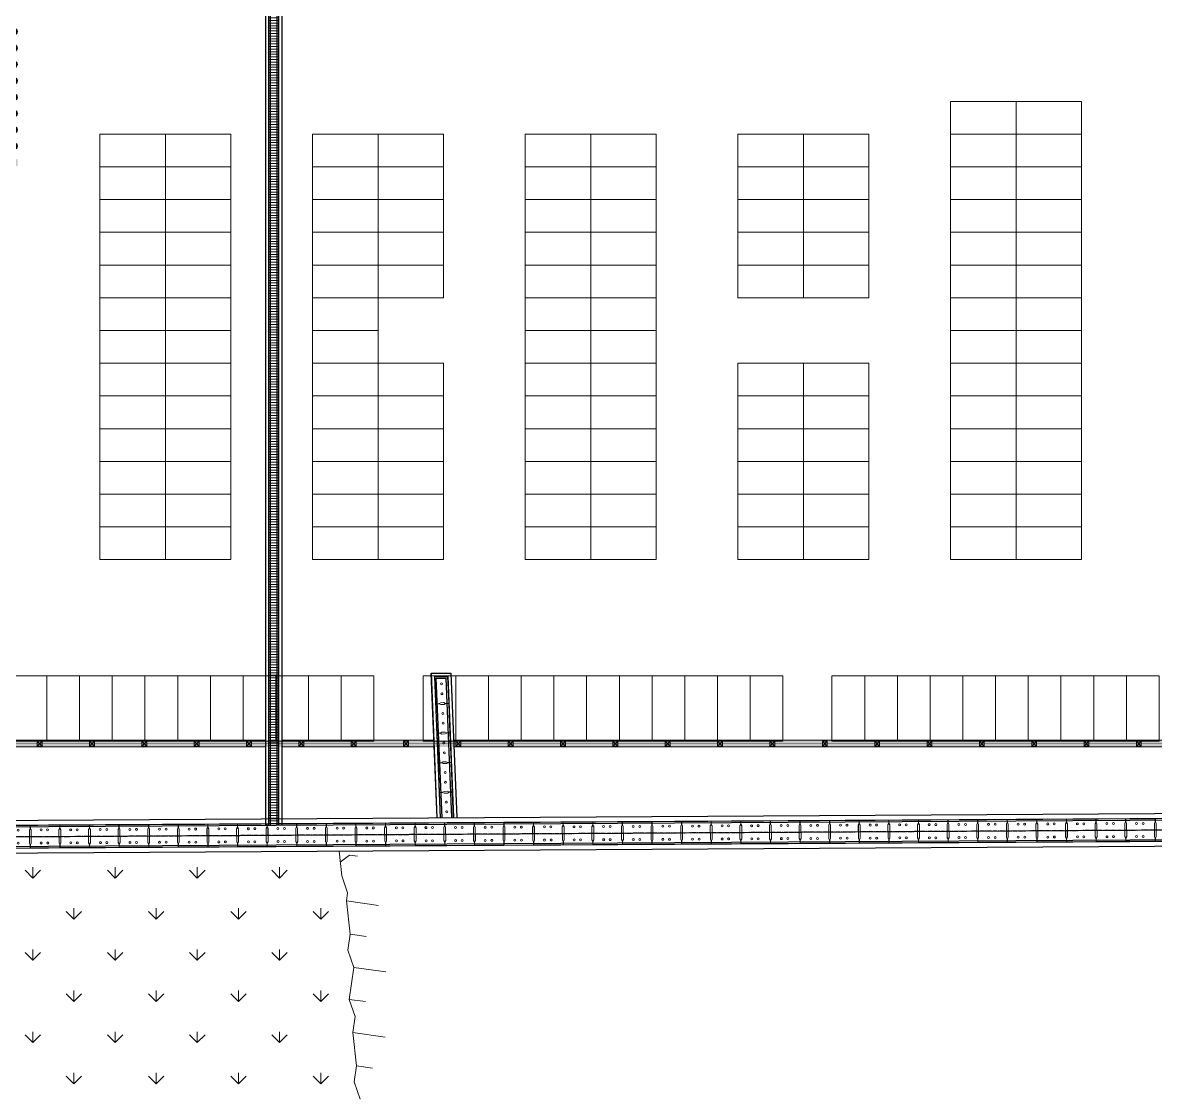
# Model space of a CAD drawing. Header units: millimetres. Extents: x -286774 to 170591, y -126585 to 81607.
# Drawn here: x -30069 to 4554, y -28526 to 4274 of the extents above; entities that cross this region are included whole.
import ezdxf

# ---------------------------------------------------------------- set-up
doc = ezdxf.new("R2010")
doc.units = ezdxf.units.MM
doc.header["$LTSCALE"] = 100
doc.header["$MEASUREMENT"] = 0
doc.linetypes.add('CENTERX2', pattern=[4, 2.5, -0.5, 0.5, -0.5])
doc.linetypes.add('DASHED', pattern=[19.05, 12.7, -6.35])
for name, color, linetype, lineweight in [('1.Fence Wall', 2, 'Continuous', 15), ('4', 4, 'DASHED', 13), ('ARC_HATCH', 8, 'Continuous', 9), ('BOLLARD', 221, 'Continuous', 5), ('Fence', 1, 'Continuous', 9), ('TAN CANG-profile- REVISE1$0$8', 17, 'Continuous', 0), ('trench cover', 74, 'Continuous', 0), ('UPVC D90', 6, 'Continuous', 30), ('X-FENCE_Suoi Tien Substation_Fence at yards_Elevation$0$$1$XBASE SUOI TIEN$0$A-Hatch', 8, 'Continuous', 5)]:
    doc.layers.add(name, color=color, linetype=linetype, lineweight=lineweight)
doc.layers.add('ARC-PAKING-AR', color=9, linetype='Continuous', lineweight=0, true_color=0x808080)
for name, color, linetype in [('detail', 7, 'Continuous'), ('L1-DRAINAGE-LONG_DITCH', 6, 'Continuous'), ('L1-DRAINAGE-TRANS_PIPE', 230, 'CENTERX2')]:
    doc.layers.add(name, color=color, linetype=linetype)

# ---------------------------------------------------------------- blocks, each defined once
blk = doc.blocks.new('c1')
at = {"layer": 'trench cover'}
blk.add_lwpolyline([(875, 345), (875, 250), (850, 200), (850, -200), (875, -250), (875, -345), (-25, -345), (-25, -250), (0, -200), (0, 200), (-25, 250), (-25, 345)], close=True, dxfattribs=at)
for centre in [(304, 200), (504, 200), (304, -200), (504, -200)]:
    blk.add_circle(centre, 30, dxfattribs=at)
blk = doc.blocks.new('*U24')
at = {"layer": 'trench cover', "xscale": 0.001, "yscale": 0.001, "zscale": 0.001}
blk.add_blockref('c1', (-0.425, 0), dxfattribs=at)
blk = doc.blocks.new('*U25')
at = {"layer": 'trench cover'}
for p in [(0, 0), (0.905, 0), (1.81, 0), (2.715, 0), (3.62, 0), (4.525, 0), (5.43, 0), (6.335, 0), (7.24, 0), (8.145, 0), (9.05, 0), (9.955, 0), (10.86, 0), (11.765, 0), (12.67, 0), (13.575, 0), (14.48, 0), (15.385, 0), (16.29, 0), (17.195, 0), (18.1, 0), (19.005, 0), (19.91, 0), (20.815, 0), (21.72, 0), (22.625, 0), (23.53, 0), (24.435, 0), (25.34, 0), (26.245, 0), (27.15, 0), (28.055, 0), (28.96, 0), (29.865, 0), (30.77, 0), (31.675, 0), (32.58, 0), (33.485, 0), (34.39, 0), (35.295, 0), (36.2, 0), (37.105, 0), (38.01, 0), (38.915, 0), (39.82, 0), (40.725, 0), (41.63, 0), (42.535, 0), (43.44, 0), (44.345, 0)]:
    blk.add_blockref('*U24', p, dxfattribs=at)
blk = doc.blocks.new('*U20')
at = {"layer": 'trench cover', "xscale": 0.001, "yscale": 0.001, "zscale": 0.001}
blk.add_blockref('c1', (-0.425, 0), dxfattribs=at)
blk = doc.blocks.new('*U21')
at = {"layer": 'trench cover'}
for p in [(0, 0), (0.905, 0), (1.81, 0), (2.715, 0), (3.62, 0), (4.525, 0), (5.43, 0), (6.335, 0), (7.24, 0), (8.145, 0), (9.05, 0), (9.955, 0), (10.86, 0), (11.765, 0), (12.67, 0), (13.575, 0), (14.48, 0), (15.385, 0), (16.29, 0), (17.195, 0), (18.1, 0), (19.005, 0), (19.91, 0), (20.815, 0), (21.72, 0), (22.625, 0), (23.53, 0), (24.435, 0), (25.34, 0), (26.245, 0), (27.15, 0), (28.055, 0), (28.96, 0), (29.865, 0), (30.77, 0), (31.675, 0), (32.58, 0), (33.485, 0), (34.39, 0), (35.295, 0), (36.2, 0), (37.105, 0), (38.01, 0), (38.915, 0), (39.82, 0), (40.725, 0), (41.63, 0), (42.535, 0), (43.44, 0), (44.345, 0)]:
    blk.add_blockref('*U20', p, dxfattribs=at)
blk = doc.blocks.new('ttc')
at = {"layer": '4', "ltscale": 0.8, "elevation": 0.152, "flags": 128}
blk.add_lwpolyline([(55.773, -27.725), (56.069, -27.682)], dxfattribs=at)
at = {"layer": 'L1-DRAINAGE-LONG_DITCH', "ltscale": 0.8, "flags": 128}
for points in [[(26.637, -31.908), (116.179, -19.053)], [(26.658, -32.056), (116.2, -19.202)], [(26.758, -32.749), (116.302, -19.894)], [(26.779, -32.897), (116.323, -20.043)], [(55.624, -27.746), (54.847, -23.395), (55.441, -23.314), (56.218, -27.661)], [(55.723, -27.732), (54.963, -23.48), (55.359, -23.426), (56.119, -27.675)]]:
    blk.add_lwpolyline(points, dxfattribs=at)
at = {"layer": 'L1-DRAINAGE-LONG_DITCH', "ltscale": 0.3, "flags": 128}
for points in [[(26.665, -32.106), (116.206, -19.252)], [(26.751, -32.699), (116.294, -19.845)]]:
    blk.add_lwpolyline(points, dxfattribs=at)
at = {"layer": 'L1-DRAINAGE-LONG_DITCH', "ltscale": 0.3}
blk.add_lwpolyline([(55.016, -23.523), (55.314, -23.483)], dxfattribs=at)
at = {"layer": 'L1-DRAINAGE-LONG_DITCH', "ltscale": 0.3, "elevation": 0.152}
for points in [[(55.773, -27.725), (55.016, -23.523)], [(56.069, -27.682), (55.314, -23.483)]]:
    blk.add_lwpolyline(points, dxfattribs=at)
at = {"layer": 'L1-DRAINAGE-TRANS_PIPE', "ltscale": 0.5, "flags": 128}
blk.add_lwpolyline([(-8.612, -33.956), (9.335, -34.896), (26.707, -32.404), (116.247, -19.549), (128.65, -17.986), (145.609, -15.848), (152.42, -12.934)], dxfattribs=at)
at = {"layer": 'trench cover', "extrusion": (-0.011071, 0.058623, 0.998219), "elevation": -1.932}
for points in [[(-50.045, 33.24), (-49.656, 33.233), (-49.648, 34.051), (-49.743, 34.052), (-49.793, 34.027), (-49.893, 34.028), (-49.943, 34.054), (-50.038, 34.055)], [(-49.639, 34.956), (-49.734, 34.957), (-49.784, 34.932), (-49.884, 34.933), (-49.934, 34.959), (-50.029, 34.96), (-50.038, 34.06), (-49.943, 34.059), (-49.892, 34.083), (-49.792, 34.082), (-49.743, 34.057), (-49.648, 34.056)], [(-49.63, 35.861), (-49.725, 35.862), (-49.775, 35.837), (-49.875, 35.838), (-49.925, 35.864), (-50.02, 35.865), (-50.029, 34.965), (-49.934, 34.964), (-49.883, 34.988), (-49.783, 34.987), (-49.734, 34.962), (-49.639, 34.961)], [(-49.621, 36.766), (-49.716, 36.767), (-49.766, 36.742), (-49.866, 36.743), (-49.916, 36.769), (-50.011, 36.77), (-50.02, 35.87), (-49.925, 35.869), (-49.875, 35.893), (-49.775, 35.892), (-49.725, 35.867), (-49.63, 35.866)]]:
    blk.add_lwpolyline(points, close=True, dxfattribs=at)
blk.add_lwpolyline([(-50.003, 37.56), (-50.011, 36.775), (-49.916, 36.774), (-49.866, 36.798), (-49.766, 36.797), (-49.716, 36.772), (-49.621, 36.771), (-49.613, 37.543)], dxfattribs=at)
at = {"layer": 'trench cover', "extrusion": (-0.011071, 0.058623, 0.998219)}
for centre in [(-49.849, 33.453, -1.932), (-49.846, 33.753, -1.932), (-49.84, 34.358, -1.932), (-49.837, 34.658, -1.932), (-49.831, 35.263, -1.932), (-49.828, 35.563, -1.932), (-49.822, 36.168, -1.932), (-49.819, 36.468, -1.932), (-49.813, 37.073, -1.932), (-49.81, 37.373, -1.932)]:
    blk.add_circle(centre, 0.03, dxfattribs=at)
at = {"layer": 'trench cover'}
for name, p, rotation in [('*U21', (55.476, -28.273), 8.16925713940273), ('*U25', (10.685, -34.703), 8.169236110980963)]:
    blk.add_blockref(name, p, dxfattribs=dict(at, rotation=rotation))
blk = doc.blocks.new('packing-ar')
at = {"layer": 'ARC-PAKING-AR'}
for points in [[(69.045, 16.95), (69.045, 15.95), (67.045, 15.95), (67.045, 16.95)], [(69.045, 16.95), (69.045, 15.95), (71.045, 15.95), (71.045, 16.95)], [(43.045, 15.95), (43.045, 14.95), (41.045, 14.95), (41.045, 15.95)], [(43.045, 15.95), (43.045, 14.95), (45.045, 14.95), (45.045, 15.95)], [(49.545, 15.95), (49.545, 14.95), (47.545, 14.95), (47.545, 15.95)], [(49.545, 15.95), (49.545, 14.95), (51.545, 14.95), (51.545, 15.95)], [(56.045, 15.95), (56.045, 14.95), (54.045, 14.95), (54.045, 15.95)], [(56.045, 15.95), (56.045, 14.95), (58.045, 14.95), (58.045, 15.95)], [(62.545, 15.95), (62.545, 14.95), (60.545, 14.95), (60.545, 15.95)], [(62.545, 15.95), (62.545, 14.95), (64.545, 14.95), (64.545, 15.95)], [(69.045, 15.95), (69.045, 14.95), (67.045, 14.95), (67.045, 15.95)], [(69.045, 15.95), (69.045, 14.95), (71.045, 14.95), (71.045, 15.95)], [(43.045, 14.95), (43.045, 13.95), (41.045, 13.95), (41.045, 14.95)], [(43.045, 14.95), (43.045, 13.95), (45.045, 13.95), (45.045, 14.95)], [(49.545, 14.95), (49.545, 13.95), (47.545, 13.95), (47.545, 14.95)], [(49.545, 14.95), (49.545, 13.95), (51.545, 13.95), (51.545, 14.95)], [(56.045, 14.95), (56.045, 13.95), (54.045, 13.95), (54.045, 14.95)], [(56.045, 14.95), (56.045, 13.95), (58.045, 13.95), (58.045, 14.95)], [(62.545, 14.95), (62.545, 13.95), (60.545, 13.95), (60.545, 14.95)], [(62.545, 14.95), (62.545, 13.95), (64.545, 13.95), (64.545, 14.95)], [(69.045, 14.95), (69.045, 13.95), (67.045, 13.95), (67.045, 14.95)], [(69.045, 14.95), (69.045, 13.95), (71.045, 13.95), (71.045, 14.95)], [(43.045, 13.95), (43.045, 12.95), (41.045, 12.95), (41.045, 13.95)], [(43.045, 13.95), (43.045, 12.95), (45.045, 12.95), (45.045, 13.95)], [(49.545, 13.95), (49.545, 12.95), (47.545, 12.95), (47.545, 13.95)], [(49.545, 13.95), (49.545, 12.95), (51.545, 12.95), (51.545, 13.95)], [(56.045, 13.95), (56.045, 12.95), (54.045, 12.95), (54.045, 13.95)], [(56.045, 13.95), (56.045, 12.95), (58.045, 12.95), (58.045, 13.95)], [(62.545, 13.95), (62.545, 12.95), (60.545, 12.95), (60.545, 13.95)], [(62.545, 13.95), (62.545, 12.95), (64.545, 12.95), (64.545, 13.95)], [(69.045, 13.95), (69.045, 12.95), (67.045, 12.95), (67.045, 13.95)], [(69.045, 13.95), (69.045, 12.95), (71.045, 12.95), (71.045, 13.95)], [(43.045, 12.95), (43.045, 11.95), (41.045, 11.95), (41.045, 12.95)], [(43.045, 12.95), (43.045, 11.95), (45.045, 11.95), (45.045, 12.95)], [(49.545, 12.95), (49.545, 11.95), (47.545, 11.95), (47.545, 12.95)], [(49.545, 12.95), (49.545, 11.95), (51.545, 11.95), (51.545, 12.95)], [(56.045, 12.95), (56.045, 11.95), (54.045, 11.95), (54.045, 12.95)], [(56.045, 12.95), (56.045, 11.95), (58.045, 11.95), (58.045, 12.95)], [(62.545, 12.95), (62.545, 11.95), (60.545, 11.95), (60.545, 12.95)], [(62.545, 12.95), (62.545, 11.95), (64.545, 11.95), (64.545, 12.95)], [(69.045, 12.95), (69.045, 11.95), (67.045, 11.95), (67.045, 12.95)], [(69.045, 12.95), (69.045, 11.95), (71.045, 11.95), (71.045, 12.95)], [(43.045, 11.95), (43.045, 10.95), (41.045, 10.95), (41.045, 11.95)], [(43.045, 11.95), (43.045, 10.95), (45.045, 10.95), (45.045, 11.95)], [(49.545, 11.95), (49.545, 10.95), (47.545, 10.95), (47.545, 11.95)], [(49.545, 11.95), (49.545, 10.95), (51.545, 10.95), (51.545, 11.95)], [(56.045, 11.95), (56.045, 10.95), (54.045, 10.95), (54.045, 11.95)], [(56.045, 11.95), (56.045, 10.95), (58.045, 10.95), (58.045, 11.95)], [(62.545, 11.95), (62.545, 10.95), (60.545, 10.95), (60.545, 11.95)], [(62.545, 11.95), (62.545, 10.95), (64.545, 10.95), (64.545, 11.95)], [(69.045, 11.95), (69.045, 10.95), (67.045, 10.95), (67.045, 11.95)], [(69.045, 11.95), (69.045, 10.95), (71.045, 10.95), (71.045, 11.95)], [(43.045, 10.95), (43.045, 9.95), (41.045, 9.95), (41.045, 10.95)], [(43.045, 10.95), (43.045, 9.95), (45.045, 9.95), (45.045, 10.95)], [(49.545, 10.95), (49.545, 9.95), (47.545, 9.95), (47.545, 10.95)], [(56.045, 10.95), (56.045, 9.95), (54.045, 9.95), (54.045, 10.95)], [(56.045, 10.95), (56.045, 9.95), (58.045, 9.95), (58.045, 10.95)], [(69.045, 10.95), (69.045, 9.95), (67.045, 9.95), (67.045, 10.95)], [(69.045, 10.95), (69.045, 9.95), (71.045, 9.95), (71.045, 10.95)], [(43.045, 9.95), (43.045, 8.95), (41.045, 8.95), (41.045, 9.95)], [(43.045, 9.95), (43.045, 8.95), (45.045, 8.95), (45.045, 9.95)], [(49.545, 9.95), (49.545, 8.95), (47.545, 8.95), (47.545, 9.95)], [(56.045, 9.95), (56.045, 8.95), (54.045, 8.95), (54.045, 9.95)], [(56.045, 9.95), (56.045, 8.95), (58.045, 8.95), (58.045, 9.95)], [(69.045, 9.95), (69.045, 8.95), (67.045, 8.95), (67.045, 9.95)], [(69.045, 9.95), (69.045, 8.95), (71.045, 8.95), (71.045, 9.95)], [(43.045, 8.95), (43.045, 7.95), (41.045, 7.95), (41.045, 8.95)], [(43.045, 8.95), (43.045, 7.95), (45.045, 7.95), (45.045, 8.95)], [(49.545, 8.95), (49.545, 7.95), (47.545, 7.95), (47.545, 8.95)], [(49.545, 8.95), (49.545, 7.95), (51.545, 7.95), (51.545, 8.95)], [(56.045, 8.95), (56.045, 7.95), (54.045, 7.95), (54.045, 8.95)], [(56.045, 8.95), (56.045, 7.95), (58.045, 7.95), (58.045, 8.95)], [(62.545, 8.95), (62.545, 7.95), (60.545, 7.95), (60.545, 8.95)], [(62.545, 8.95), (62.545, 7.95), (64.545, 7.95), (64.545, 8.95)], [(69.045, 8.95), (69.045, 7.95), (67.045, 7.95), (67.045, 8.95)], [(69.045, 8.95), (69.045, 7.95), (71.045, 7.95), (71.045, 8.95)], [(43.045, 7.95), (43.045, 6.95), (41.045, 6.95), (41.045, 7.95)], [(43.045, 7.95), (43.045, 6.95), (45.045, 6.95), (45.045, 7.95)], [(49.545, 7.95), (49.545, 6.95), (47.545, 6.95), (47.545, 7.95)], [(49.545, 7.95), (49.545, 6.95), (51.545, 6.95), (51.545, 7.95)], [(56.045, 7.95), (56.045, 6.95), (54.045, 6.95), (54.045, 7.95)], [(56.045, 7.95), (56.045, 6.95), (58.045, 6.95), (58.045, 7.95)], [(62.545, 7.95), (62.545, 6.95), (60.545, 6.95), (60.545, 7.95)], [(62.545, 7.95), (62.545, 6.95), (64.545, 6.95), (64.545, 7.95)], [(69.045, 7.95), (69.045, 6.95), (67.045, 6.95), (67.045, 7.95)], [(69.045, 7.95), (69.045, 6.95), (71.045, 6.95), (71.045, 7.95)], [(43.045, 6.95), (43.045, 5.95), (41.045, 5.95), (41.045, 6.95)], [(43.045, 6.95), (43.045, 5.95), (45.045, 5.95), (45.045, 6.95)], [(49.545, 6.95), (49.545, 5.95), (47.545, 5.95), (47.545, 6.95)], [(49.545, 6.95), (49.545, 5.95), (51.545, 5.95), (51.545, 6.95)], [(56.045, 6.95), (56.045, 5.95), (54.045, 5.95), (54.045, 6.95)], [(56.045, 6.95), (56.045, 5.95), (58.045, 5.95), (58.045, 6.95)], [(62.545, 6.95), (62.545, 5.95), (60.545, 5.95), (60.545, 6.95)], [(62.545, 6.95), (62.545, 5.95), (64.545, 5.95), (64.545, 6.95)], [(69.045, 6.95), (69.045, 5.95), (67.045, 5.95), (67.045, 6.95)], [(69.045, 6.95), (69.045, 5.95), (71.045, 5.95), (71.045, 6.95)], [(43.045, 5.95), (43.045, 4.95), (41.045, 4.95), (41.045, 5.95)], [(43.045, 5.95), (43.045, 4.95), (45.045, 4.95), (45.045, 5.95)], [(49.545, 5.95), (49.545, 4.95), (47.545, 4.95), (47.545, 5.95)], [(49.545, 5.95), (49.545, 4.95), (51.545, 4.95), (51.545, 5.95)], [(56.045, 5.95), (56.045, 4.95), (54.045, 4.95), (54.045, 5.95)], [(56.045, 5.95), (56.045, 4.95), (58.045, 4.95), (58.045, 5.95)], [(62.545, 5.95), (62.545, 4.95), (60.545, 4.95), (60.545, 5.95)], [(62.545, 5.95), (62.545, 4.95), (64.545, 4.95), (64.545, 5.95)], [(69.045, 5.95), (69.045, 4.95), (67.045, 4.95), (67.045, 5.95)], [(69.045, 5.95), (69.045, 4.95), (71.045, 4.95), (71.045, 5.95)], [(43.045, 4.95), (43.045, 3.95), (41.045, 3.95), (41.045, 4.95)], [(43.045, 4.95), (43.045, 3.95), (45.045, 3.95), (45.045, 4.95)], [(49.545, 4.95), (49.545, 3.95), (47.545, 3.95), (47.545, 4.95)], [(49.545, 4.95), (49.545, 3.95), (51.545, 3.95), (51.545, 4.95)], [(56.045, 4.95), (56.045, 3.95), (54.045, 3.95), (54.045, 4.95)], [(56.045, 4.95), (56.045, 3.95), (58.045, 3.95), (58.045, 4.95)], [(62.545, 4.95), (62.545, 3.95), (60.545, 3.95), (60.545, 4.95)], [(62.545, 4.95), (62.545, 3.95), (64.545, 3.95), (64.545, 4.95)], [(69.045, 4.95), (69.045, 3.95), (67.045, 3.95), (67.045, 4.95)], [(69.045, 4.95), (69.045, 3.95), (71.045, 3.95), (71.045, 4.95)], [(43.045, 3.95), (43.045, 2.95), (41.045, 2.95), (41.045, 3.95)], [(43.045, 3.95), (43.045, 2.95), (45.045, 2.95), (45.045, 3.95)], [(49.545, 3.95), (49.545, 2.95), (47.545, 2.95), (47.545, 3.95)], [(49.545, 3.95), (49.545, 2.95), (51.545, 2.95), (51.545, 3.95)], [(56.045, 3.95), (56.045, 2.95), (54.045, 2.95), (54.045, 3.95)], [(56.045, 3.95), (56.045, 2.95), (58.045, 2.95), (58.045, 3.95)], [(62.545, 3.95), (62.545, 2.95), (60.545, 2.95), (60.545, 3.95)], [(62.545, 3.95), (62.545, 2.95), (64.545, 2.95), (64.545, 3.95)], [(69.045, 3.95), (69.045, 2.95), (67.045, 2.95), (67.045, 3.95)], [(69.045, 3.95), (69.045, 2.95), (71.045, 2.95), (71.045, 3.95)], [(38.42, -2.6), (39.42, -2.6), (39.42, -0.6), (38.42, -0.6)], [(39.42, -2.6), (40.42, -2.6), (40.42, -0.6), (39.42, -0.6)], [(40.42, -2.6), (41.42, -2.6), (41.42, -0.6), (40.42, -0.6)], [(41.42, -2.6), (42.42, -2.6), (42.42, -0.6), (41.42, -0.6)], [(42.42, -2.6), (43.42, -2.6), (43.42, -0.6), (42.42, -0.6)], [(43.42, -2.6), (44.42, -2.6), (44.42, -0.6), (43.42, -0.6)], [(44.42, -2.6), (45.42, -2.6), (45.42, -0.6), (44.42, -0.6)], [(45.42, -2.6), (46.42, -2.6), (46.42, -0.6), (45.42, -0.6)], [(46.42, -2.6), (47.42, -2.6), (47.42, -0.6), (46.42, -0.6)], [(47.42, -2.6), (48.42, -2.6), (48.42, -0.6), (47.42, -0.6)], [(48.42, -2.6), (49.42, -2.6), (49.42, -0.6), (48.42, -0.6)], [(50.92, -2.6), (51.92, -2.6), (51.92, -0.6), (50.92, -0.6)], [(51.92, -2.6), (52.92, -2.6), (52.92, -0.6), (51.92, -0.6)], [(52.92, -2.6), (53.92, -2.6), (53.92, -0.6), (52.92, -0.6)], [(53.92, -2.6), (54.92, -2.6), (54.92, -0.6), (53.92, -0.6)], [(54.92, -2.6), (55.92, -2.6), (55.92, -0.6), (54.92, -0.6)], [(55.92, -2.6), (56.92, -2.6), (56.92, -0.6), (55.92, -0.6)], [(56.92, -2.6), (57.92, -2.6), (57.92, -0.6), (56.92, -0.6)], [(57.92, -2.6), (58.92, -2.6), (58.92, -0.6), (57.92, -0.6)], [(58.92, -2.6), (59.92, -2.6), (59.92, -0.6), (58.92, -0.6)], [(59.92, -2.6), (60.92, -2.6), (60.92, -0.6), (59.92, -0.6)], [(60.92, -2.6), (61.92, -2.6), (61.92, -0.6), (60.92, -0.6)], [(63.42, -2.6), (64.42, -2.6), (64.42, -0.6), (63.42, -0.6)], [(64.42, -2.6), (65.42, -2.6), (65.42, -0.6), (64.42, -0.6)], [(65.42, -2.6), (66.42, -2.6), (66.42, -0.6), (65.42, -0.6)], [(66.42, -2.6), (67.42, -2.6), (67.42, -0.6), (66.42, -0.6)], [(67.42, -2.6), (68.42, -2.6), (68.42, -0.6), (67.42, -0.6)], [(68.42, -2.6), (69.42, -2.6), (69.42, -0.6), (68.42, -0.6)], [(69.42, -2.6), (70.42, -2.6), (70.42, -0.6), (69.42, -0.6)], [(70.42, -2.6), (71.42, -2.6), (71.42, -0.6), (70.42, -0.6)], [(71.42, -2.6), (72.42, -2.6), (72.42, -0.6), (71.42, -0.6)], [(72.42, -2.6), (73.42, -2.6), (73.42, -0.6), (72.42, -0.6)]]:
    blk.add_lwpolyline(points, close=True, dxfattribs=at)
blk = doc.blocks.new('bollard H')
at = {"layer": 'BOLLARD'}
h = blk.add_hatch(color=256, dxfattribs=at)
h.dxf.hatch_style = 1
h.set_gradient(color1=(128, 128, 128), tint=1, name='SPHERICAL')
edge = h.paths.add_edge_path()
edge.add_arc((0, 0), 0.1, -7.8306, 352.1694)
blk.add_circle((0, 0), 0.1, dxfattribs=at)
blk = doc.blocks.new('*U90')
at = {"layer": 'BOLLARD', "xscale": 1000, "yscale": 1000, "zscale": 1000, "rotation": 7.830578339736208}
blk.add_blockref('bollard H', (0, 0), dxfattribs=at)
blk = doc.blocks.new('*U91')
at = {"layer": 'BOLLARD'}
for p in [(-477, 3467), (-409, 2972), (-341, 2477), (-272, 1981), (-204, 1486), (-136, 991), (-68, 495), (0, 0)]:
    blk.add_blockref('*U90', p, dxfattribs=at)
blk = doc.blocks.new('TRU D60')
at = {"layer": 'Fence'}
for p, q in [((-99532, -940350), (-99382, -940200)), ((-99532, -940200), (-99382, -940350))]:
    blk.add_line(p, q, dxfattribs=at)
blk.add_lwpolyline([(-99532, -940350), (-99382, -940350), (-99382, -940200), (-99532, -940200)], close=True, dxfattribs=at)
blk = doc.blocks.new('*U76')
at = {"layer": 'UPVC D90'}
blk.add_blockref('TRU D60', (99457, 940275), dxfattribs=at)
blk = doc.blocks.new('*U77')
at = {"layer": 'detail'}
for p in [(0, 0), (1600, 0), (3200, 0), (4800, 0), (6400, 0), (8000, 0), (9600, 0), (11200, 0), (12800, 0), (14400, 0), (16000, 0), (17600, 0), (19200, 0), (20800, 0), (22400, 0), (24000, 0), (25600, 0), (27200, 0), (28800, 0), (30400, 0), (32000, 0), (33600, 0), (35200, 0), (36800, 0), (38400, 0), (40000, 0), (41600, 0), (43200, 0), (44800, 0), (46400, 0), (48000, 0), (49600, 0), (51200, 0), (52800, 0), (54400, 0)]:
    blk.add_blockref('*U76', p, dxfattribs=at)

msp = doc.modelspace()

# ---------------------------------------------------------------- hatches: boundary and pattern name
at = {"layer": 'ARC_HATCH'}
h = msp.add_hatch(dxfattribs=at)
h.set_pattern_fill('ANSI31', color=256, scale=25, angle=127.1694)
h.set_pattern_definition([(180, (-60664.37, -185.22), (6e-10, -79.375), [])])
h.paths.add_polyline_path([(-22250, -20245), (-22250, 19916), (-22550, 19916), (-22550, -20246)])
h = msp.add_hatch(dxfattribs=at)
h.set_pattern_fill('DOTS', color=256, scale=50, angle=-7.8306)
h.set_pattern_definition([(4e-10, (-28297.21, 2.145), (39.6875, 79.375), [0, -79.375])])
h.paths.add_polyline_path([(-44178, -17850), (-44189, -17650), (-50250, -17650), (-50250, -100), (-30225, -100), (-30225, 100), (-50450, 100), (-50450, -17850)])
h.paths.add_polyline_path([(5530, -17850), (5519, -17650), (-44035, -17650), (-44025, -17850)])
h.paths.add_polyline_path([(54652, -17850), (54643, -17650), (30877, -17650), (30888, -17850)])
h.paths.add_polyline_path([(54757, -17850), (54748, -17650), (54744, -17650), (54752, -17850)])
h.paths.add_polyline_path([(55244, -17650), (55252, -17850), (69300, -17850), (69300, -15600), (69100, -15600), (69100, -17650)])
h.paths.add_polyline_path([(55152, -17850), (55144, -17650), (55091, -17650), (55100, -17850)])
h.paths.add_polyline_path([(10250, -17650), (10250, -17850), (30488, -17850), (30477, -17650)])
h.paths.add_polyline_path([(9750, -17850), (9750, -17650), (5819, -17650), (5830, -17850)])
at = {"layer": 'TAN CANG-profile- REVISE1$0$8'}
h = msp.add_hatch(dxfattribs=at)
h.set_pattern_fill('GRASS', color=256, scale=70, angle=-7.8306)
h.set_pattern_definition([(90, (-806731.9, -471948.7), (-1257.2359, 1257.2359), [333.375, -2181.0967]), (45, (-806731.9, -471948.7), (-1257.236, 1257.236), [333.375, -1444.625]), (135, (-806731.9, -471948.7), (-1257.236, -1257.236), [333.375, -1444.625])])
h.paths.add_polyline_path([(-83105, -28190), (-83105, -33863), (-19772, -30559), (-20396, -21034), (-64256, -21294), (-83105, -17802)])

# ---------------------------------------------------------------- linework, layer by layer
at = {"layer": '1.Fence Wall', "flags": 128}
for points in [[(-44035, -17650), (-22650, -17650)], [(-22150, -17650), (-17495, -17650)], [(-16895, -17650), (5373, -17650)], [(-22650, -17850), (-44025, -17850)], [(-17487, -17850), (-22150, -17850)], [(5383, -17850), (-16887, -17850)]]:
    msp.add_lwpolyline(points, dxfattribs=at)
at = {"layer": '4', "ltscale": 0.8, "elevation": 152, "flags": 128}
msp.add_lwpolyline([(-17250, -20015), (-16950, -20013)], dxfattribs=at)
at = {"layer": 'L1-DRAINAGE-LONG_DITCH', "ltscale": 0.8}
for p, q in [((-22650, 19954), (-22650, -20247)), ((-22550, 19960), (-22550, -20246)), ((-22250, 19956), (-22250, -20245)), ((-22150, 19957), (-22150, -20244))]:
    msp.add_line(p, q, dxfattribs=at)
at = {"layer": 'L1-DRAINAGE-LONG_DITCH', "ltscale": 0.3}
for p, q in [((-22500, 19960), (-22500, -20246)), ((-22300, 19917), (-22300, -20245))]:
    msp.add_line(p, q, dxfattribs=at)
at = {"layer": 'L1-DRAINAGE-LONG_DITCH', "ltscale": 0.8, "flags": 128}
for points in [[(-17400, -20016), (-17577, -15600), (-16977, -15600), (-16800, -20012)], [(-17300, -20015), (-17473, -15700), (-17073, -15700), (-16900, -20013)], [(-46684, -20189), (43775, -19654)], [(-46683, -20339), (43775, -19804)], [(-46679, -21039), (43782, -20504)], [(-46678, -21189), (43783, -20654)]]:
    msp.add_lwpolyline(points, dxfattribs=at)
at = {"layer": 'L1-DRAINAGE-LONG_DITCH', "ltscale": 0.3, "elevation": 152}
for points in [[(-17250, -20015), (-17426, -15749)], [(-16950, -20013), (-17126, -15751)]]:
    msp.add_lwpolyline(points, dxfattribs=at)
at = {"layer": 'L1-DRAINAGE-LONG_DITCH', "ltscale": 0.3}
msp.add_lwpolyline([(-17426, -15749), (-17126, -15751)], dxfattribs=at)
at = {"layer": 'L1-DRAINAGE-LONG_DITCH', "ltscale": 0.3, "flags": 128}
for points in [[(-46683, -20389), (43775, -19854)], [(-46679, -20989), (43781, -20454)]]:
    msp.add_lwpolyline(points, dxfattribs=at)
at = {"layer": 'L1-DRAINAGE-TRANS_PIPE', "ltscale": 0.5, "flags": 128}
msp.add_lwpolyline([(-81883, -17416), (-64232, -20793), (-46682, -20691), (43775, -20154), (56275, -20296), (73367, -20489), (80512, -18529)], dxfattribs=at)
at = {"layer": 'TAN CANG-profile- REVISE1$0$8'}
for p, q in [((-20314, -21789), (-20396, -21034)), ((-20359, -21368), (-20081, -21157)), ((-20081, -21157), (-19836, -21191)), ((-20136, -22313), (-20314, -21789)), ((-20170, -22558), (-20136, -22313)), ((-20059, -23572), (-20170, -22558)), ((-20170, -22558), (-19189, -22693)), ((-20127, -24062), (-20059, -23572)), ((-20059, -23572), (-19569, -23640)), ((-19949, -24586), (-20127, -24062)), ((-20084, -25567), (-19949, -24586)), ((-19949, -24586), (-18969, -24721)), ((-19906, -26090), (-20084, -25567)), ((-20084, -25567), (-19594, -25634)), ((-19974, -26581), (-19906, -26090)), ((-19863, -27595), (-19974, -26581)), ((-19974, -26581), (-18993, -26715)), ((-19931, -28085), (-19863, -27595)), ((-19863, -27595), (-19373, -27662)), ((-19753, -28609), (-19931, -28085))]:
    msp.add_line(p, q, dxfattribs=at)
at = {"layer": 'trench cover', "extrusion": (-0.002981, 0.059585, 0.998219), "elevation": -831}
for points in [[(17842, 14808), (18231, 14800), (18240, 15619), (18145, 15620), (18094, 15595), (17994, 15596), (17945, 15622), (17850, 15622)], [(18248, 16524), (18153, 16525), (18103, 16500), (18003, 16501), (17953, 16526), (17858, 16527), (17850, 15627), (17945, 15627), (17995, 15651), (18095, 15650), (18145, 15625), (18240, 15624)], [(18257, 17429), (18162, 17429), (18112, 17405), (18012, 17406), (17962, 17431), (17867, 17432), (17858, 16532), (17953, 16531), (18004, 16556), (18104, 16555), (18153, 16530), (18248, 16529)], [(18266, 18334), (18171, 18334), (18121, 18310), (18021, 18311), (17971, 18336), (17876, 18337), (17867, 17437), (17962, 17436), (18013, 17461), (18113, 17460), (18162, 17434), (18257, 17434)]]:
    msp.add_lwpolyline(points, close=True, dxfattribs=at)
msp.add_lwpolyline([(17884, 19128), (17876, 18342), (17971, 18341), (18021, 18366), (18121, 18365), (18171, 18339), (18266, 18339), (18274, 19111)], dxfattribs=at)
at = {"layer": 'trench cover'}
for points in [[(-1786, -20079), (-1785, -20174), (-1810, -20224), (-1807, -20624), (-1782, -20674), (-1781, -20769), (-2681, -20774), (-2682, -20679), (-2657, -20629), (-2660, -20229), (-2685, -20179), (-2685, -20084)], [(-881, -20073), (-880, -20168), (-905, -20219), (-902, -20618), (-877, -20668), (-876, -20763), (-1776, -20769), (-1777, -20674), (-1752, -20623), (-1755, -20224), (-1780, -20174), (-1781, -20079)], [(24, -20068), (25, -20163), (0, -20213), (3, -20613), (28, -20663), (29, -20758), (-871, -20763), (-872, -20668), (-847, -20618), (-850, -20218), (-875, -20168), (-876, -20073)], [(929, -20063), (930, -20158), (905, -20208), (908, -20608), (933, -20657), (934, -20752), (34, -20758), (33, -20663), (58, -20613), (55, -20213), (30, -20163), (29, -20068)], [(1834, -20057), (1835, -20152), (1810, -20202), (1813, -20602), (1838, -20652), (1839, -20747), (939, -20752), (938, -20657), (963, -20607), (960, -20208), (935, -20158), (934, -20063)], [(2739, -20052), (2740, -20147), (2715, -20197), (2718, -20597), (2743, -20647), (2743, -20742), (1844, -20747), (1843, -20652), (1868, -20602), (1865, -20202), (1840, -20152), (1839, -20057)], [(3644, -20047), (3645, -20142), (3620, -20192), (3623, -20592), (3648, -20641), (3648, -20736), (2748, -20742), (2748, -20647), (2773, -20597), (2770, -20197), (2745, -20147), (2744, -20052)], [(4549, -20041), (4550, -20136), (4525, -20186), (4528, -20586), (4553, -20636), (4553, -20731), (3653, -20736), (3653, -20641), (3678, -20591), (3675, -20191), (3650, -20142), (3649, -20047)], [(-29840, -20245), (-29839, -20340), (-29864, -20390), (-29862, -20790), (-29836, -20839), (-29836, -20934), (-30736, -20940), (-30736, -20845), (-30712, -20795), (-30714, -20395), (-30739, -20345), (-30740, -20250)], [(-28935, -20239), (-28934, -20334), (-28959, -20384), (-28957, -20784), (-28931, -20834), (-28931, -20929), (-29831, -20934), (-29831, -20839), (-29807, -20789), (-29809, -20389), (-29834, -20340), (-29835, -20245)], [(-28030, -20234), (-28029, -20329), (-28054, -20379), (-28052, -20779), (-28026, -20829), (-28026, -20924), (-28926, -20929), (-28926, -20834), (-28902, -20784), (-28904, -20384), (-28929, -20334), (-28930, -20239)], [(-27125, -20229), (-27124, -20324), (-27149, -20374), (-27147, -20774), (-27121, -20823), (-27121, -20918), (-28021, -20924), (-28021, -20829), (-27997, -20779), (-27999, -20379), (-28024, -20329), (-28025, -20234)], [(-26220, -20223), (-26219, -20318), (-26244, -20368), (-26242, -20768), (-26216, -20818), (-26216, -20913), (-27116, -20918), (-27116, -20823), (-27092, -20773), (-27094, -20373), (-27119, -20324), (-27120, -20229)], [(-25315, -20218), (-25314, -20313), (-25339, -20363), (-25337, -20763), (-25312, -20813), (-25311, -20908), (-26211, -20913), (-26211, -20818), (-26187, -20768), (-26189, -20368), (-26214, -20318), (-26215, -20223)], [(-24410, -20213), (-24409, -20308), (-24434, -20358), (-24432, -20757), (-24407, -20807), (-24406, -20902), (-25306, -20908), (-25307, -20813), (-25282, -20762), (-25284, -20363), (-25309, -20313), (-25310, -20218)], [(-23505, -20207), (-23504, -20302), (-23529, -20352), (-23527, -20752), (-23502, -20802), (-23501, -20897), (-24401, -20902), (-24402, -20807), (-24377, -20757), (-24379, -20357), (-24404, -20307), (-24405, -20212)], [(-22600, -20202), (-22600, -20297), (-22624, -20347), (-22622, -20747), (-22597, -20797), (-22596, -20892), (-23496, -20897), (-23497, -20802), (-23472, -20752), (-23474, -20352), (-23499, -20302), (-23500, -20207)], [(-21695, -20196), (-21695, -20291), (-21719, -20342), (-21717, -20741), (-21692, -20791), (-21691, -20886), (-22591, -20892), (-22592, -20797), (-22567, -20746), (-22569, -20347), (-22595, -20297), (-22595, -20202)], [(-20790, -20191), (-20790, -20286), (-20814, -20336), (-20812, -20736), (-20787, -20786), (-20786, -20881), (-21686, -20886), (-21687, -20791), (-21662, -20741), (-21664, -20341), (-21690, -20291), (-21690, -20196)], [(-19885, -20186), (-19885, -20281), (-19909, -20331), (-19907, -20731), (-19882, -20781), (-19881, -20876), (-20781, -20881), (-20782, -20786), (-20757, -20736), (-20759, -20336), (-20785, -20286), (-20785, -20191)], [(-18980, -20180), (-18980, -20275), (-19004, -20326), (-19002, -20725), (-18977, -20775), (-18976, -20870), (-19876, -20876), (-19877, -20781), (-19852, -20730), (-19854, -20331), (-19880, -20281), (-19880, -20186)], [(-18075, -20175), (-18075, -20270), (-18099, -20320), (-18097, -20720), (-18072, -20770), (-18071, -20865), (-18971, -20870), (-18972, -20775), (-18947, -20725), (-18949, -20325), (-18975, -20275), (-18975, -20180)], [(-17170, -20170), (-17170, -20265), (-17194, -20315), (-17192, -20715), (-17167, -20764), (-17166, -20859), (-18066, -20865), (-18067, -20770), (-18042, -20720), (-18044, -20320), (-18070, -20270), (-18070, -20175)], [(-16265, -20164), (-16265, -20259), (-16289, -20309), (-16287, -20709), (-16262, -20759), (-16261, -20854), (-17161, -20859), (-17162, -20764), (-17137, -20714), (-17139, -20315), (-17165, -20265), (-17165, -20170)], [(-15360, -20159), (-15360, -20254), (-15384, -20304), (-15382, -20704), (-15357, -20754), (-15356, -20849), (-16256, -20854), (-16257, -20759), (-16232, -20709), (-16234, -20309), (-16260, -20259), (-16260, -20164)], [(-14455, -20154), (-14455, -20249), (-14479, -20299), (-14477, -20699), (-14452, -20748), (-14451, -20843), (-15351, -20849), (-15352, -20754), (-15327, -20704), (-15329, -20304), (-15355, -20254), (-15355, -20159)], [(-13550, -20148), (-13550, -20243), (-13574, -20293), (-13572, -20693), (-13547, -20743), (-13546, -20838), (-14446, -20843), (-14447, -20748), (-14422, -20698), (-14424, -20298), (-14450, -20249), (-14450, -20154)], [(-12645, -20143), (-12645, -20238), (-12669, -20288), (-12667, -20688), (-12642, -20738), (-12641, -20833), (-13541, -20838), (-13542, -20743), (-13517, -20693), (-13519, -20293), (-13545, -20243), (-13545, -20148)], [(-11740, -20138), (-11740, -20233), (-11764, -20283), (-11762, -20683), (-11737, -20732), (-11736, -20827), (-12636, -20833), (-12637, -20738), (-12612, -20688), (-12614, -20288), (-12640, -20238), (-12640, -20143)], [(-10835, -20132), (-10835, -20227), (-10859, -20277), (-10857, -20677), (-10832, -20727), (-10831, -20822), (-11731, -20827), (-11732, -20732), (-11707, -20682), (-11709, -20282), (-11735, -20233), (-11735, -20138)], [(-9930, -20127), (-9930, -20222), (-9955, -20272), (-9952, -20672), (-9927, -20722), (-9926, -20817), (-10826, -20822), (-10827, -20727), (-10802, -20677), (-10804, -20277), (-10830, -20227), (-10830, -20132)], [(-9025, -20122), (-9025, -20217), (-9050, -20267), (-9047, -20666), (-9022, -20716), (-9021, -20811), (-9921, -20817), (-9922, -20722), (-9897, -20672), (-9900, -20272), (-9925, -20222), (-9925, -20127)], [(-8120, -20116), (-8120, -20211), (-8145, -20261), (-8142, -20661), (-8117, -20711), (-8116, -20806), (-9016, -20811), (-9017, -20716), (-8992, -20666), (-8995, -20266), (-9020, -20217), (-9020, -20122)], [(-7215, -20111), (-7215, -20206), (-7240, -20256), (-7237, -20656), (-7212, -20706), (-7211, -20801), (-8111, -20806), (-8112, -20711), (-8087, -20661), (-8090, -20261), (-8115, -20211), (-8115, -20116)], [(-6310, -20105), (-6310, -20200), (-6335, -20251), (-6332, -20650), (-6307, -20700), (-6306, -20795), (-7206, -20801), (-7207, -20706), (-7182, -20655), (-7185, -20256), (-7210, -20206), (-7210, -20111)], [(-5405, -20100), (-5405, -20195), (-5430, -20245), (-5427, -20645), (-5402, -20695), (-5401, -20790), (-6301, -20795), (-6302, -20700), (-6277, -20650), (-6280, -20250), (-6305, -20200), (-6305, -20105)], [(-4500, -20095), (-4500, -20190), (-4525, -20240), (-4522, -20640), (-4497, -20690), (-4496, -20785), (-5396, -20790), (-5397, -20695), (-5372, -20645), (-5375, -20245), (-5400, -20195), (-5400, -20100)], [(-3595, -20089), (-3595, -20184), (-3620, -20235), (-3617, -20634), (-3592, -20684), (-3591, -20779), (-4491, -20785), (-4492, -20690), (-4467, -20639), (-4470, -20240), (-4495, -20190), (-4495, -20095)], [(-2690, -20084), (-2690, -20179), (-2715, -20229), (-2712, -20629), (-2687, -20679), (-2686, -20774), (-3586, -20779), (-3587, -20684), (-3562, -20634), (-3565, -20234), (-3590, -20184), (-3590, -20089)]]:
    msp.add_lwpolyline(points, close=True, dxfattribs=at)
at = {"layer": 'trench cover', "extrusion": (-0.002981, 0.059585, 0.998219)}
for centre in [(18039, 15021, -831), (18042, 15321, -831), (18048, 15926, -831), (18050, 16226, -831), (18056, 16830, -831), (18059, 17130, -831), (18065, 17735, -831), (18068, 18035, -831), (18074, 18640, -831), (18077, 18940, -831)]:
    msp.add_circle(centre, 30, dxfattribs=at)
at = {"layer": 'trench cover'}
for centre in [(-29506, -20388, 0), (-29306, -20386, 0), (-28601, -20382, 0), (-28401, -20381, 0), (-27696, -20377, 0), (-27496, -20376, 0), (-26791, -20372, 0), (-26591, -20370, 0), (-25886, -20366, 0), (-25686, -20365, 0), (-24981, -20361, 0), (-24781, -20360, 0), (-24076, -20356, 0), (-23876, -20354, 0), (-23171, -20350, 0), (-22971, -20349, 0), (-22266, -20345, 0), (-22066, -20344, 0), (-21361, -20339, 0), (-21161, -20338, 0), (-20456, -20334, 0), (-20256, -20333, 0), (-19551, -20329, 0), (-19351, -20328, 0), (-18646, -20323), (-18446, -20322), (-17741, -20318), (-17541, -20317), (-16836, -20313), (-16636, -20312), (-15931, -20307), (-15731, -20306), (-15026, -20302), (-14826, -20301), (-14121, -20297), (-13921, -20295), (-13216, -20291), (-13016, -20290), (-12311, -20286), (-12111, -20285), (-11406, -20281), (-11206, -20279), (-10501, -20275), (-10301, -20274), (-9596, -20270), (-9396, -20269), (-8691, -20265), (-8491, -20263), (-7786, -20259), (-7586, -20258), (-6881, -20254), (-6681, -20253), (-5976, -20249), (-5776, -20247), (-5071, -20243), (-4871, -20242), (-4166, -20238), (-3966, -20237), (-3261, -20232), (-3061, -20231), (-2356, -20227), (-2156, -20226), (-1451, -20222), (-1251, -20221), (-546, -20216), (-346, -20215), (359, -20211), (559, -20210), (1264, -20206), (1464, -20205), (2169, -20200), (2369, -20199), (3074, -20195), (3274, -20194), (3979, -20190), (4179, -20188), (-29503, -20787, 0), (-29303, -20786, 0), (-28598, -20782, 0), (-28398, -20781, 0), (-27693, -20777, 0), (-27493, -20776, 0), (-26788, -20771, 0), (-26588, -20770, 0), (-25883, -20766, 0), (-25683, -20765, 0), (-24978, -20761, 0), (-24778, -20760, 0), (-24073, -20755, 0), (-23873, -20754, 0), (-23168, -20750, 0), (-22968, -20749, 0), (-22263, -20745, 0), (-22063, -20743, 0), (-21358, -20739, 0), (-21158, -20738, 0), (-20453, -20734, 0), (-20253, -20733, 0), (-19548, -20729, 0), (-19348, -20727, 0), (-18643, -20723), (-18443, -20722), (-17738, -20718), (-17538, -20717), (-16833, -20713), (-16633, -20711), (-15928, -20707), (-15728, -20706), (-15023, -20702), (-14823, -20701), (-14118, -20696), (-13918, -20695), (-13214, -20691), (-13014, -20690), (-12309, -20686), (-12109, -20685), (-11404, -20680), (-11204, -20679), (-10499, -20675), (-10299, -20674), (-9594, -20670), (-9394, -20669), (-8689, -20664), (-8489, -20663), (-7784, -20659), (-7584, -20658), (-6879, -20654), (-6679, -20652), (-5974, -20648), (-5774, -20647), (-5069, -20643), (-4869, -20642), (-4164, -20638), (-3964, -20636), (-3259, -20632), (-3059, -20631), (-2354, -20627), (-2154, -20626), (-1449, -20622), (-1249, -20620), (-544, -20616), (-344, -20615), (361, -20611), (561, -20610), (1266, -20606), (1466, -20604), (2171, -20600), (2371, -20599), (3076, -20595), (3276, -20594), (3981, -20589), (4181, -20588)]:
    msp.add_circle(centre, 30, dxfattribs=at)
at = {"layer": 'X-FENCE_Suoi Tien Substation_Fence at yards_Elevation$0$$1$XBASE SUOI TIEN$0$A-Hatch', "const_width": 6}
msp.add_lwpolyline([(-30325, 0), (-50350, 0), (-50350, -17750), (69200, -17750)], dxfattribs=at)

# ---------------------------------------------------------------- block references
at = {"layer": 'ARC-PAKING-AR', "xscale": 1000, "yscale": 1000, "zscale": 1000}
msp.add_blockref('packing-ar', (-68750, -15081), dxfattribs=at)
at = {"layer": 'BOLLARD', "rotation": 352.169421660703}
msp.add_blockref('*U91', (-30325, 500), dxfattribs=at)
at = {"layer": 'detail', "rotation": 0.0004216607028151708}
msp.add_blockref('*U77', (-50350, -17750), dxfattribs=at)
at = {"layer": 'L1-DRAINAGE-LONG_DITCH', "xscale": 1000, "yscale": 1000, "zscale": 1000, "rotation": 352.169421660703}
msp.add_blockref('ttc', (-68725, 15050), dxfattribs=at)

doc.saveas('drawing.dxf')
